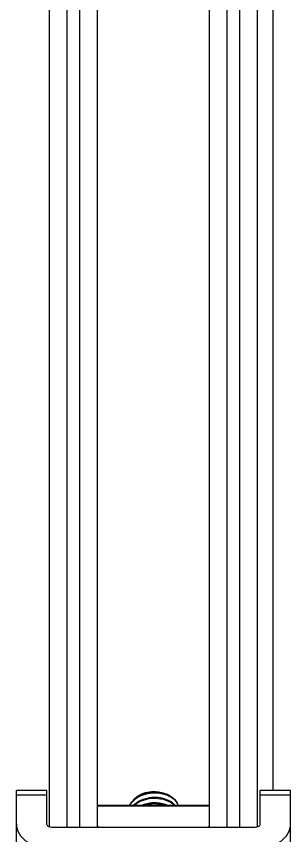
# Model space of a CAD drawing. Extents: x 1382187 to 1725648, y 860327 to 1571294.
# Drawn here: x 1527530 to 1528157, y 1249861 to 1251734 of the extents above; entities that cross this region are included whole.
import ezdxf

# ---------------------------------------------------------------- set-up
doc = ezdxf.new("R2010")
doc.units = 0
doc.header["$LTSCALE"] = 1000
doc.header["$MEASUREMENT"] = 0

msp = doc.modelspace()

# ---------------------------------------------------------------- linework, layer by layer
at = {"linetype": 'Continuous'}
for p, q in [((1527605.2, 1249881.3), (1527605.2, 1252531.6)), ((1527645.8, 1249880.1), (1527645.8, 1252531.6)), ((1527674.9, 1249880.1), (1527674.9, 1252531.6)), ((1527715.5, 1249880.1), (1527715.5, 1252531.6)), ((1527971.1, 1249880.1), (1527971.1, 1252531.6)), ((1528011.7, 1249880.1), (1528011.7, 1252531.6)), ((1528040.8, 1249880.1), (1528040.8, 1252531.6)), ((1528081.4, 1249881.3), (1528081.4, 1252531.6)), ((1528116.3, 1252508.9), (1528116.3, 1249964.3)), ((1527529.7, 1249395.5), (1527529.7, 1249964.3)), ((1527599.4, 1249964.3), (1527529.7, 1249964.3)), ((1527599.4, 1249954.1), (1527529.7, 1249954.1)), ((1527599.4, 1249888.3), (1527599.4, 1249964.3)), ((1528087.2, 1249888.3), (1528087.2, 1249964.3)), ((1528156.9, 1249964.3), (1528087.2, 1249964.3)), ((1528156.9, 1249954.1), (1528087.2, 1249954.1)), ((1528156.9, 1249395.5), (1528156.9, 1249964.3)), ((1527715.5, 1249931.1), (1527971.1, 1249931.1)), ((1527715.5, 1249929.4), (1527971.1, 1249929.4)), ((1528075.6, 1249880.1), (1527611, 1249880.1)), ((1527717.6, 1249881.7), (1527719, 1249880.1)), ((1527967.6, 1249880.1), (1527969, 1249881.7))]:
    msp.add_line(p, q, dxfattribs=at)
for centre, radius, start, end in [((1527845.8, 1249881.7), 67.1, 100.3047, 102.2499), ((1527848.5, 1249891.6), 68.9, 69.4703, 74.8773), ((1527849.4, 1249892.7), 66.1, 69.6939, 69.8962), ((1527850.4, 1249895.1), 63.5, 65.0364, 69.7243), ((1527845.9, 1249868.8), 67.6, 99.5601, 100.813), ((1527862.9, 1249903.3), 40.6, 43.29, 44.8708)]:
    msp.add_arc(centre, radius, start, end, dxfattribs=at)
for points, knots in [([(1527794.5, 1249938.5), (1527803.2, 1249948.5), (1527823.6, 1249958.2), (1527851.2, 1249960), (1527865.5, 1249957.2), (1527872.2, 1249954.8)], [0, 0, 0, 0, 0.481069, 0.745193, 1, 1, 1, 1]), ([(1527891.7, 1249932), (1527886.2, 1249937.5), (1527871.3, 1249946), (1527845.6, 1249949.9), (1527819.5, 1249945.6), (1527803.9, 1249936.8), (1527797.9, 1249931.2)], [0, 0, 0, 0, 0.229048, 0.489241, 0.755135, 1, 1, 1, 1]), ([(1527866.5, 1249958.1), (1527854.7, 1249961.3), (1527830.3, 1249962), (1527807.4, 1249952), (1527798.8, 1249944.4)], [0, 0, 0, 0, 0.51374, 1, 1, 1, 1]), ([(1527798.9, 1249944.4), (1527806.4, 1249953.1), (1527824.1, 1249961.5), (1527848.2, 1249962.9), (1527860.8, 1249960.3), (1527866.5, 1249958.1)], [0, 0, 0, 0, 0.4793, 0.744107, 1, 1, 1, 1]), ([(1527799.6, 1249931.1), (1527805.7, 1249936.4), (1527820.9, 1249944.4), (1527846.3, 1249948.2), (1527871, 1249944.4), (1527885.5, 1249936.4), (1527890.9, 1249931.2)], [0, 0, 0, 0, 0.246285, 0.511502, 0.770596, 1, 1, 1, 1]), ([(1527858.5, 1249959.9), (1527856.4, 1249960.3), (1527847.6, 1249961.5), (1527838.6, 1249961), (1527832, 1249959.6)], [0, 0, 0, 0, 0.246819, 1, 1, 1, 1]), ([(1527860.5, 1249947.2), (1527858.4, 1249947.7), (1527849.5, 1249949.2), (1527840.4, 1249948.9), (1527833.8, 1249947.6)], [0, 0, 0, 0, 0.245752, 1, 1, 1, 1]), ([(1527884.3, 1249950.3), (1527883.4, 1249950.9), (1527879.7, 1249953.1), (1527875.8, 1249955), (1527872.7, 1249956.1)], [0, 0, 0, 0, 0.242042, 1, 1, 1, 1]), ([(1527877.2, 1249952.7), (1527877.8, 1249952.4), (1527880, 1249951.4), (1527882.1, 1249950.1), (1527883.7, 1249949.2)], [0, 0, 0, 0, 0.254738, 1, 1, 1, 1]), ([(1527883.7, 1249949.2), (1527887.3, 1249946.9), (1527893.6, 1249941.7), (1527898.1, 1249934.7), (1527899.5, 1249931.2)], [0, 0, 0, 0, 0.526239, 1, 1, 1, 1]), ([(1527884.3, 1249950.3), (1527887.9, 1249947.8), (1527894.1, 1249942.2), (1527898.3, 1249934.9), (1527899.7, 1249931.1)], [0, 0, 0, 0, 0.522981, 1, 1, 1, 1]), ([(1527798.8, 1249944.4), (1527797.8, 1249943.4), (1527793.7, 1249939.5), (1527790.4, 1249934.9), (1527788.6, 1249931.1)], [0, 0, 0, 0, 0.260908, 1, 1, 1, 1]), ([(1527789.4, 1249931.2), (1527789.8, 1249931.8), (1527791.3, 1249934.4), (1527793.1, 1249936.8), (1527794.5, 1249938.5)], [0, 0, 0, 0, 0.244964, 1, 1, 1, 1]), ([(1527873.6, 1249931.1), (1527869.4, 1249932.8), (1527851.4, 1249937.8), (1527831.6, 1249936.2), (1527818.4, 1249931.3)], [0, 0, 0, 0, 0.243472, 1, 1, 1, 1]), ([(1527822.7, 1249931.2), (1527826.4, 1249932.3), (1527841.6, 1249935.7), (1527857.8, 1249934.7), (1527868.9, 1249931.2)], [0, 0, 0, 0, 0.252377, 1, 1, 1, 1]), ([(1527861, 1249934.7), (1527858.9, 1249935.2), (1527850.2, 1249936.8), (1527841.2, 1249936.6), (1527834.7, 1249935.5)], [0, 0, 0, 0, 0.245444, 1, 1, 1, 1]), ([(1527529.7, 1249888.3), (1527529.7, 1249880.7), (1527534.6, 1249864.4), (1527553.6, 1249845.6), (1527580.2, 1249833.6), (1527600.5, 1249830.9), (1527611, 1249830.9)], [0, 0, 0, 0, 0.209473, 0.444657, 0.712023, 1, 1, 1, 1]), ([(1527605.1, 1249881.3), (1527604.3, 1249881.6), (1527601.5, 1249883), (1527599.4, 1249886.1), (1527599.4, 1249888.3)], [0, 0, 0, 0, 0.2888, 1, 1, 1, 1]), ([(1528075.6, 1249830.9), (1528086.1, 1249830.9), (1528106.4, 1249833.6), (1528133, 1249845.6), (1528152, 1249864.4), (1528156.9, 1249880.7), (1528156.9, 1249888.3)], [0, 0, 0, 0, 0.287977, 0.555343, 0.790527, 1, 1, 1, 1]), ([(1528087.2, 1249888.3), (1528087.2, 1249887.6), (1528086.6, 1249884.5), (1528083.7, 1249882.2), (1528081.5, 1249881.3)], [0, 0, 0, 0, 0.22722, 1, 1, 1, 1])]:
    msp.add_open_spline(points, degree=3, knots=knots, dxfattribs=at)
for points in [[(1527611, 1249880.1), (1527609, 1249880.1), (1527607, 1249880.5), (1527605.1, 1249881.3)], [(1527715.6, 1249883.1), (1527716.3, 1249882.8), (1527717, 1249882.3), (1527717.6, 1249881.7)], [(1527969, 1249881.7), (1527969.6, 1249882.3), (1527970.3, 1249882.8), (1527971, 1249883.1)], [(1528081.5, 1249881.3), (1528079.7, 1249880.5), (1528077.6, 1249880.1), (1528075.6, 1249880.1)]]:
    msp.add_open_spline(points, degree=3, dxfattribs=at)

doc.saveas('drawing.dxf')
